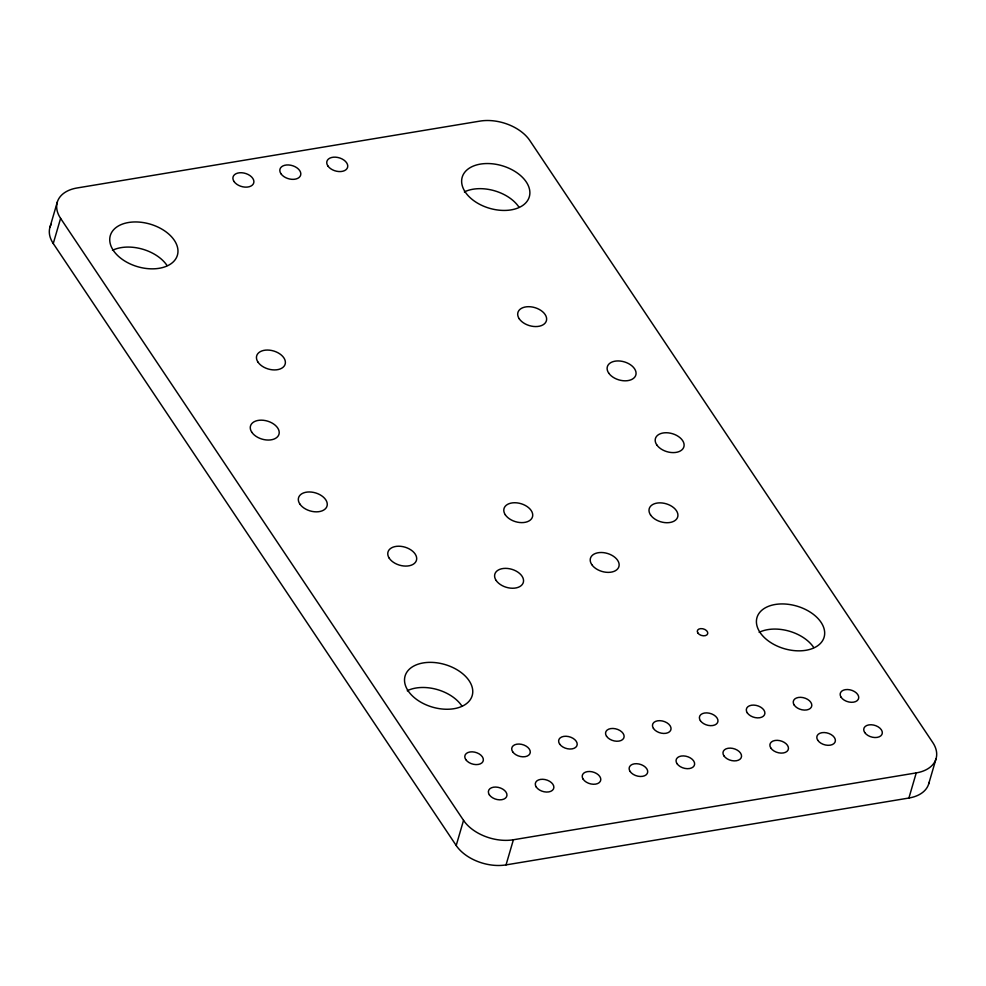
<?xml version="1.0" encoding="UTF-8"?>
<svg xmlns="http://www.w3.org/2000/svg" width="986" height="986" viewBox="0 0 986 986"><rect width="100%" height="100%" fill="white"/><g stroke="black" fill="none" stroke-linecap="round" stroke-linejoin="round"><path stroke-width="1.48" d="M49.953 227.211L57.311 202.081M53.256 243.517L60.602 218.387A38.035 24.145 16.3 0 1 77.105 187.969L479.96 121.105A38.035 24.145 16.3 0 1 529.802 140.505L932.744 742.483A38.035 24.145 16.3 0 1 916.24 772.901L908.895 798.031L506.04 864.895A38.035 24.145 16.3 0 1 456.198 845.495L53.256 243.517A38.035 24.145 16.3 0 1 51.186 224.29M456.198 845.495L463.543 820.364L60.602 218.387M506.04 864.895L513.398 839.764L916.24 772.901M928.689 783.919L936.047 758.789M513.398 839.764A38.035 24.145 16.3 0 1 463.543 820.364M929.071 782.379A38.035 24.145 16.3 0 1 908.895 798.031M464.369 191.913A34.966 22.197 16.3 0 1 518.907 207.06M112.466 250.321A34.966 22.197 16.3 0 1 167.004 265.468M407.255 690.73A34.966 22.197 16.3 0 1 461.793 705.877M759.158 632.322A34.966 22.197 16.3 0 1 813.697 647.457M465.256 192.048A34.966 22.197 16.3 0 0 524.281 204.287A34.966 22.197 16.3 0 0 497.72 164.625A34.966 22.197 16.3 0 0 465.256 192.048M113.353 250.456A34.966 22.197 16.3 0 0 172.377 262.695A34.966 22.197 16.3 0 0 145.817 223.033A34.966 22.197 16.3 0 0 113.353 250.456M408.142 690.866A34.966 22.197 16.3 0 0 467.167 703.104A34.966 22.197 16.3 0 0 440.619 663.442A34.966 22.197 16.3 0 0 408.142 690.866M760.046 632.457A34.966 22.197 16.3 0 0 819.07 644.696A34.966 22.197 16.3 0 0 792.522 605.022A34.966 22.197 16.3 0 0 760.046 632.457M697.841 632.987A5.374 3.414 16.3 0 0 706.925 634.873A5.374 3.414 16.3 0 0 702.845 628.772A5.374 3.414 16.3 0 0 697.841 632.987M327.857 165.919A10.76 6.828 16.3 0 0 346.024 169.691A10.76 6.828 16.3 0 0 337.853 157.477A10.76 6.828 16.3 0 0 327.857 165.919M280.936 173.709A10.76 6.828 16.3 0 0 299.103 177.468A10.76 6.828 16.3 0 0 290.932 165.266A10.76 6.828 16.3 0 0 280.936 173.709M234.015 181.498A10.76 6.828 16.3 0 0 252.182 185.257A10.76 6.828 16.3 0 0 244.01 173.055A10.76 6.828 16.3 0 0 234.015 181.498M864.71 732.524A9.527 6.052 16.3 0 0 880.794 735.864A9.527 6.052 16.3 0 0 873.559 725.043A9.527 6.052 16.3 0 0 864.71 732.524M841.132 697.287A9.527 6.052 16.3 0 0 857.216 700.627A9.527 6.052 16.3 0 0 849.981 689.818A9.527 6.052 16.3 0 0 841.132 697.287M817.788 740.313A9.527 6.052 16.3 0 0 833.873 743.641A9.527 6.052 16.3 0 0 826.638 732.832A9.527 6.052 16.3 0 0 817.788 740.313M794.211 705.076A9.527 6.052 16.3 0 0 810.295 708.416A9.527 6.052 16.3 0 0 803.06 697.607A9.527 6.052 16.3 0 0 794.211 705.076M747.289 712.866A9.527 6.052 16.3 0 0 763.374 716.206A9.527 6.052 16.3 0 0 756.139 705.384A9.527 6.052 16.3 0 0 747.289 712.866M770.867 748.103A9.527 6.052 16.3 0 0 786.951 751.431A9.527 6.052 16.3 0 0 779.716 740.622A9.527 6.052 16.3 0 0 770.867 748.103M700.368 720.655A9.527 6.052 16.3 0 0 716.452 723.995A9.527 6.052 16.3 0 0 709.217 713.174A9.527 6.052 16.3 0 0 700.368 720.655M723.946 755.88A9.527 6.052 16.3 0 0 740.03 759.22A9.527 6.052 16.3 0 0 732.795 748.411A9.527 6.052 16.3 0 0 723.946 755.88M653.447 728.444A9.527 6.052 16.3 0 0 669.531 731.772A9.527 6.052 16.3 0 0 662.296 720.963A9.527 6.052 16.3 0 0 653.447 728.444M677.025 763.669A9.527 6.052 16.3 0 0 693.121 767.009A9.527 6.052 16.3 0 0 685.874 756.2A9.527 6.052 16.3 0 0 677.025 763.669M606.526 736.234A9.527 6.052 16.3 0 0 622.61 739.562A9.527 6.052 16.3 0 0 615.375 728.753A9.527 6.052 16.3 0 0 606.526 736.234M630.103 771.459A9.527 6.052 16.3 0 0 646.2 774.799A9.527 6.052 16.3 0 0 638.953 763.99A9.527 6.052 16.3 0 0 630.103 771.459M583.182 779.248A9.527 6.052 16.3 0 0 599.278 782.588A9.527 6.052 16.3 0 0 592.044 771.779A9.527 6.052 16.3 0 0 583.182 779.248M559.604 744.023A9.527 6.052 16.3 0 0 575.688 747.351A9.527 6.052 16.3 0 0 568.454 736.542A9.527 6.052 16.3 0 0 559.604 744.023M536.261 787.038A9.527 6.052 16.3 0 0 552.357 790.378A9.527 6.052 16.3 0 0 545.122 779.569A9.527 6.052 16.3 0 0 536.261 787.038M512.683 751.8A9.527 6.052 16.3 0 0 528.767 755.14A9.527 6.052 16.3 0 0 521.532 744.331A9.527 6.052 16.3 0 0 512.683 751.8M489.352 794.827A9.527 6.052 16.3 0 0 505.436 798.167A9.527 6.052 16.3 0 0 498.201 787.346A9.527 6.052 16.3 0 0 489.352 794.827M465.762 759.59A9.527 6.052 16.3 0 0 481.846 762.93A9.527 6.052 16.3 0 0 474.611 752.121A9.527 6.052 16.3 0 0 465.762 759.59M519.228 318.774A14.827 9.404 16.3 0 0 544.26 323.963A14.827 9.404 16.3 0 0 532.995 307.151A14.827 9.404 16.3 0 0 519.228 318.774M608.658 373.028A14.827 9.404 16.3 0 0 633.69 378.217A14.827 9.404 16.3 0 0 622.425 361.394A14.827 9.404 16.3 0 0 608.658 373.028M656.725 444.822A14.827 9.404 16.3 0 0 681.745 450.01A14.827 9.404 16.3 0 0 670.492 433.199A14.827 9.404 16.3 0 0 656.725 444.822M650.538 514.938A14.827 9.404 16.3 0 0 675.558 520.127A14.827 9.404 16.3 0 0 664.305 503.316A14.827 9.404 16.3 0 0 650.538 514.938M591.748 564.584A14.827 9.404 16.3 0 0 616.78 569.772A14.827 9.404 16.3 0 0 605.515 552.961A14.827 9.404 16.3 0 0 591.748 564.584M496.143 580.458A14.827 9.404 16.3 0 0 521.163 585.647A14.827 9.404 16.3 0 0 509.91 568.823A14.827 9.404 16.3 0 0 496.143 580.458M389.297 558.298A14.827 9.404 16.3 0 0 414.317 563.487A14.827 9.404 16.3 0 0 403.064 546.675A14.827 9.404 16.3 0 0 389.297 558.298M299.867 504.056A14.827 9.404 16.3 0 0 324.887 509.244A14.827 9.404 16.3 0 0 313.634 492.421A14.827 9.404 16.3 0 0 299.867 504.056M251.812 432.262A14.827 9.404 16.3 0 0 276.832 437.451A14.827 9.404 16.3 0 0 265.579 420.628A14.827 9.404 16.3 0 0 251.812 432.262M257.987 362.133A14.827 9.404 16.3 0 0 283.019 367.322A14.827 9.404 16.3 0 0 271.766 350.511A14.827 9.404 16.3 0 0 257.987 362.133M505.325 514.828A14.827 9.404 16.3 0 0 530.357 520.016A14.827 9.404 16.3 0 0 519.104 503.205A14.827 9.404 16.3 0 0 505.325 514.828"/></g></svg>
